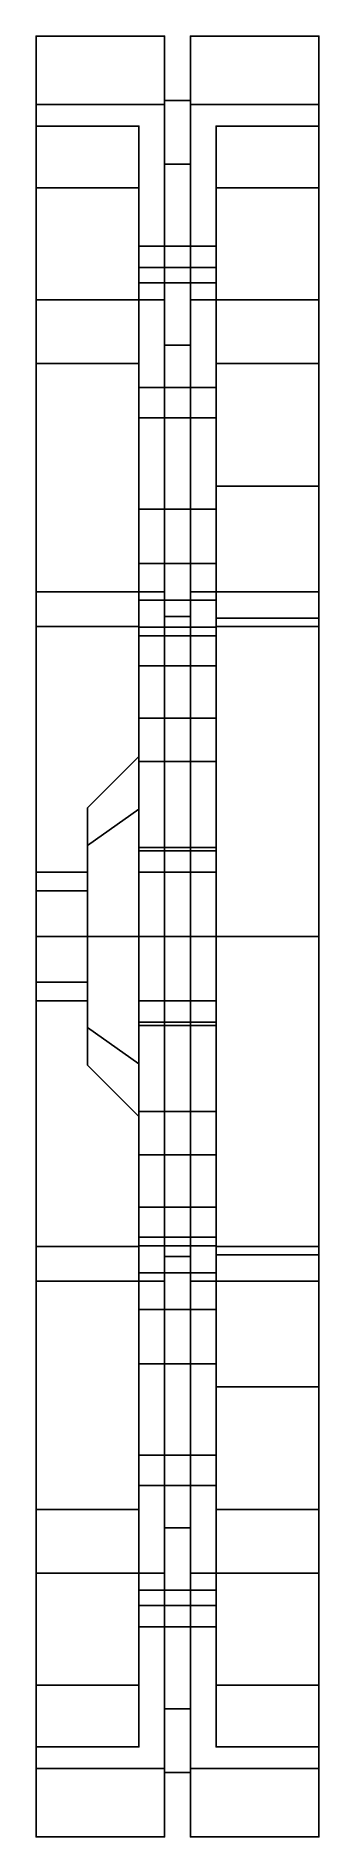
# Model space of a CAD drawing. Extents: x -1.12 to 1.12, y -0.7 to 0.7.
# Drawn here: x -1.12 to -0.9, y -0.7 to 0.7 of the extents above.
import ezdxf

# ---------------------------------------------------------------- set-up
doc = ezdxf.new("R2010")
doc.units = 0
doc.layers.add('WHEELS', color=2, linetype='CONTINUOUS')

msp = doc.modelspace()

# ---------------------------------------------------------------- linework, layer by layer
at = {"layer": 'WHEELS'}
for points in [[(-1.12, 0.65), (-1.12, 0.6005, 0.2487), (-1.12, 0.6467, 0.2679), (-1.12, 0.7)], [(-1.02, 0.6467, 0.2679), (-1.02, 0.7), (-1.12, 0.7), (-1.12, 0.6467, 0.2679)], [(-1.12, 0.6005, -0.2487), (-1.12, 0.65), (-1.12, 0.7), (-1.12, 0.6467, -0.2679)], [(-1.02, 0.7), (-1.02, 0.6467, -0.2679), (-1.12, 0.6467, -0.2679), (-1.12, 0.7)], [(-1.02, 0.6005, 0.2487), (-1.02, 0.65), (-1.02, 0.7), (-1.02, 0.6467, 0.2679)], [(-1.02, 0.65), (-1.02, 0.6005, -0.2487), (-1.02, 0.6467, -0.2679), (-1.02, 0.7)], [(-1, 0.65), (-1, 0.6005, 0.2487), (-1, 0.6467, 0.2679), (-1, 0.7)], [(-1, 0.6005, -0.2487), (-1, 0.65), (-1, 0.7), (-1, 0.6467, -0.2679)], [(-0.9, 0.65), (-0.9, 0.6005, -0.2487), (-0.9, 0.6467, -0.2679), (-0.9, 0.7)], [(-0.9, 0.6467, 0.2679), (-0.9, 0.7), (-1, 0.7), (-1, 0.6467, 0.2679)], [(-0.9, 0.7), (-0.9, 0.6467, -0.2679), (-1, 0.6467, -0.2679), (-1, 0.7)], [(-0.9, 0.6005, 0.2487), (-0.9, 0.65), (-0.9, 0.7), (-0.9, 0.6467, 0.2679)], [(-1.12, 0.63), (-1.12, 0.582, 0.2411), (-1.12, 0.6005, 0.2487), (-1.12, 0.65)], [(-1.12, 0.582, -0.2411), (-1.12, 0.63), (-1.12, 0.65), (-1.12, 0.6005, -0.2487)], [(-1.12, 0.4596, -0.4596), (-1.12, 0.6005, -0.2487), (-1.12, 0.6467, -0.2679), (-1.12, 0.495, -0.495)], [(-1.02, 0.6467, -0.2679), (-1.02, 0.495, -0.495), (-1.12, 0.495, -0.495), (-1.12, 0.6467, -0.2679)], [(-1.12, 0.6005, 0.2487), (-1.12, 0.4596, 0.4596), (-1.12, 0.495, 0.495), (-1.12, 0.6467, 0.2679)], [(-1.02, 0.495, 0.495), (-1.02, 0.6467, 0.2679), (-1.12, 0.6467, 0.2679), (-1.12, 0.495, 0.495)], [(-1, 0.6005, 0.2487), (-1, 0.65), (-1.02, 0.65), (-1.02, 0.6005, 0.2487)], [(-1, 0.65), (-1, 0.6005, -0.2487), (-1.02, 0.6005, -0.2487), (-1.02, 0.65)], [(-1.02, 0.6005, -0.2487), (-1.02, 0.4596, -0.4596), (-1.02, 0.495, -0.495), (-1.02, 0.6467, -0.2679)], [(-1.02, 0.4596, 0.4596), (-1.02, 0.6005, 0.2487), (-1.02, 0.6467, 0.2679), (-1.02, 0.495, 0.495)], [(-0.9, 0.495, 0.495), (-0.9, 0.6467, 0.2679), (-1, 0.6467, 0.2679), (-1, 0.495, 0.495)], [(-0.9, 0.6467, -0.2679), (-0.9, 0.495, -0.495), (-1, 0.495, -0.495), (-1, 0.6467, -0.2679)], [(-1, 0.4596, -0.4596), (-1, 0.6005, -0.2487), (-1, 0.6467, -0.2679), (-1, 0.495, -0.495)], [(-1, 0.6005, 0.2487), (-1, 0.4596, 0.4596), (-1, 0.495, 0.495), (-1, 0.6467, 0.2679)], [(-0.9, 0.582, 0.2411), (-0.9, 0.63), (-0.9, 0.65), (-0.9, 0.6005, 0.2487)], [(-0.9, 0.63), (-0.9, 0.582, -0.2411), (-0.9, 0.6005, -0.2487), (-0.9, 0.65)], [(-0.9, 0.4596, 0.4596), (-0.9, 0.6005, 0.2487), (-0.9, 0.6467, 0.2679), (-0.9, 0.495, 0.495)], [(-0.9, 0.6005, -0.2487), (-0.9, 0.4596, -0.4596), (-0.9, 0.495, -0.495), (-0.9, 0.6467, -0.2679)], [(-1.04, 0.55), (-1.04, 0.5081, 0.2105), (-1.04, 0.582, 0.2411), (-1.04, 0.63)], [(-0.98, 0.55), (-0.98, 0.5081, -0.2105), (-0.98, 0.582, -0.2411), (-0.98, 0.63)], [(-1.04, 0.63), (-1.04, 0.582, 0.2411), (-1.12, 0.582, 0.2411), (-1.12, 0.63)], [(-1.04, 0.582, -0.2411), (-1.04, 0.63), (-1.12, 0.63), (-1.12, 0.582, -0.2411)], [(-1.04, 0.5081, -0.2105), (-1.04, 0.55), (-1.04, 0.63), (-1.04, 0.582, -0.2411)], [(-0.98, 0.5081, 0.2105), (-0.98, 0.55), (-0.98, 0.63), (-0.98, 0.582, 0.2411)], [(-0.9, 0.63), (-0.9, 0.582, 0.2411), (-0.98, 0.582, 0.2411), (-0.98, 0.63)], [(-0.9, 0.582, -0.2411), (-0.9, 0.63), (-0.98, 0.63), (-0.98, 0.582, -0.2411)], [(-1.12, 0.582, 0.2411), (-1.12, 0.4455, 0.4455), (-1.12, 0.4596, 0.4596), (-1.12, 0.6005, 0.2487)], [(-1.12, 0.4455, -0.4455), (-1.12, 0.582, -0.2411), (-1.12, 0.6005, -0.2487), (-1.12, 0.4596, -0.4596)], [(-1, 0.4596, 0.4596), (-1, 0.6005, 0.2487), (-1.02, 0.6005, 0.2487), (-1.02, 0.4596, 0.4596)], [(-1, 0.6005, -0.2487), (-1, 0.4596, -0.4596), (-1.02, 0.4596, -0.4596), (-1.02, 0.6005, -0.2487)], [(-0.9, 0.582, -0.2411), (-0.9, 0.4455, -0.4455), (-0.9, 0.4596, -0.4596), (-0.9, 0.6005, -0.2487)], [(-0.9, 0.4455, 0.4455), (-0.9, 0.582, 0.2411), (-0.9, 0.6005, 0.2487), (-0.9, 0.4596, 0.4596)], [(-1.04, 0.582, 0.2411), (-1.04, 0.4455, 0.4455), (-1.12, 0.4455, 0.4455), (-1.12, 0.582, 0.2411)], [(-1.04, 0.4455, -0.4455), (-1.04, 0.582, -0.2411), (-1.12, 0.582, -0.2411), (-1.12, 0.4455, -0.4455)], [(-1.04, 0.5081, 0.2105), (-1.04, 0.3889, 0.3889), (-1.04, 0.4455, 0.4455), (-1.04, 0.582, 0.2411)], [(-1.04, 0.3889, -0.3889), (-1.04, 0.5081, -0.2105), (-1.04, 0.582, -0.2411), (-1.04, 0.4455, -0.4455)], [(-0.98, 0.5081, -0.2105), (-0.98, 0.3889, -0.3889), (-0.98, 0.4455, -0.4455), (-0.98, 0.582, -0.2411)], [(-0.98, 0.3889, 0.3889), (-0.98, 0.5081, 0.2105), (-0.98, 0.582, 0.2411), (-0.98, 0.4455, 0.4455)], [(-0.9, 0.582, 0.2411), (-0.9, 0.4455, 0.4455), (-0.98, 0.4455, 0.4455), (-0.98, 0.582, 0.2411)], [(-0.9, 0.4455, -0.4455), (-0.9, 0.582, -0.2411), (-0.98, 0.582, -0.2411), (-0.98, 0.4455, -0.4455)], [(-1.04, 0.55), (-1.04, 0.5367, -0.0667), (-1.04, 0.5367, 0.0667), (-1.04, 0.55)], [(-0.98, 0.55), (-0.98, 0.5367, 0.0667), (-0.98, 0.5367, -0.0667), (-0.98, 0.55)], [(-0.98, 0.5081, -0.2105), (-0.98, 0.5367, -0.0667), (-1.04, 0.5367, -0.0667), (-1.04, 0.5081, -0.2105)], [(-0.98, 0.5367, -0.0667), (-0.98, 0.52, -0.05), (-1.04, 0.52, -0.05), (-1.04, 0.5367, -0.0667)], [(-0.98, 0.5367, 0.0667), (-0.98, 0.5081, 0.2105), (-1.04, 0.5081, 0.2105), (-1.04, 0.5367, 0.0667)], [(-0.98, 0.52, 0.05), (-0.98, 0.5367, 0.0667), (-1.04, 0.5367, 0.0667), (-1.04, 0.52, 0.05)], [(-1.04, 0.5367, -0.0667), (-1.04, 0.52, -0.05), (-1.04, 0.52, 0.05), (-1.04, 0.5367, 0.0667)], [(-0.98, 0.52, -0.05), (-0.98, 0.5367, -0.0667), (-0.98, 0.5367, 0.0667), (-0.98, 0.52, 0.05)], [(-0.98, 0.52, -0.05), (-0.98, 0.29, -0.05), (-1.04, 0.29, -0.05), (-1.04, 0.52, -0.05)], [(-0.98, 0.29, 0.05), (-0.98, 0.52, 0.05), (-1.04, 0.52, 0.05), (-1.04, 0.29, 0.05)], [(-1.04, 0.52, -0.05), (-1.04, 0.29, -0.05), (-1.04, 0.29, 0.05), (-1.04, 0.52, 0.05)], [(-0.98, 0.3293, -0.05), (-0.98, 0.52, -0.05), (-0.98, 0.52, -0.05), (-0.98, 0.35)], [(-0.98, 0.35), (-0.98, 0.52, -0.05), (-0.98, 0.52, 0.05), (-0.98, 0.3293, 0.05)], [(-0.98, 0.5081, 0.2105), (-0.98, 0.4267, 0.3323), (-1.04, 0.4267, 0.3323), (-1.04, 0.5081, 0.2105)], [(-0.98, 0.4267, -0.3323), (-0.98, 0.5081, -0.2105), (-1.04, 0.5081, -0.2105), (-1.04, 0.4267, -0.3323)], [(-1.12, 0.4596, 0.4596), (-1.12, 0.2487, 0.6005), (-1.12, 0.2679, 0.6467), (-1.12, 0.495, 0.495)], [(-1.02, 0.2679, 0.6467), (-1.02, 0.495, 0.495), (-1.12, 0.495, 0.495), (-1.12, 0.2679, 0.6467)], [(-1.12, 0.2487, -0.6005), (-1.12, 0.4596, -0.4596), (-1.12, 0.495, -0.495), (-1.12, 0.2679, -0.6467)], [(-1.02, 0.495, -0.495), (-1.02, 0.2679, -0.6467), (-1.12, 0.2679, -0.6467), (-1.12, 0.495, -0.495)], [(-1.02, 0.2487, 0.6005), (-1.02, 0.4596, 0.4596), (-1.02, 0.495, 0.495), (-1.02, 0.2679, 0.6467)], [(-1.02, 0.4596, -0.4596), (-1.02, 0.2487, -0.6005), (-1.02, 0.2679, -0.6467), (-1.02, 0.495, -0.495)], [(-0.9, 0.2679, 0.6467), (-0.9, 0.495, 0.495), (-1, 0.495, 0.495), (-1, 0.2679, 0.6467)], [(-0.9, 0.495, -0.495), (-0.9, 0.2679, -0.6467), (-1, 0.2679, -0.6467), (-1, 0.495, -0.495)], [(-1, 0.4596, 0.4596), (-1, 0.2487, 0.6005), (-1, 0.2679, 0.6467), (-1, 0.495, 0.495)], [(-1, 0.2487, -0.6005), (-1, 0.4596, -0.4596), (-1, 0.495, -0.495), (-1, 0.2679, -0.6467)], [(-0.9, 0.2487, 0.6005), (-0.9, 0.4596, 0.4596), (-0.9, 0.495, 0.495), (-0.9, 0.2679, 0.6467)], [(-0.9, 0.4596, -0.4596), (-0.9, 0.2487, -0.6005), (-0.9, 0.2679, -0.6467), (-0.9, 0.495, -0.495)], [(-1.12, 0.4455, 0.4455), (-1.12, 0.2411, 0.582), (-1.12, 0.2487, 0.6005), (-1.12, 0.4596, 0.4596)], [(-1.12, 0.2411, -0.582), (-1.12, 0.4455, -0.4455), (-1.12, 0.4596, -0.4596), (-1.12, 0.2487, -0.6005)], [(-1, 0.2487, 0.6005), (-1, 0.4596, 0.4596), (-1.02, 0.4596, 0.4596), (-1.02, 0.2487, 0.6005)], [(-1, 0.4596, -0.4596), (-1, 0.2487, -0.6005), (-1.02, 0.2487, -0.6005), (-1.02, 0.4596, -0.4596)], [(-0.9, 0.4455, -0.4455), (-0.9, 0.2411, -0.582), (-0.9, 0.2487, -0.6005), (-0.9, 0.4596, -0.4596)], [(-0.9, 0.2411, 0.582), (-0.9, 0.4455, 0.4455), (-0.9, 0.4596, 0.4596), (-0.9, 0.2487, 0.6005)], [(-1.04, 0.4455, 0.4455), (-1.04, 0.2411, 0.582), (-1.12, 0.2411, 0.582), (-1.12, 0.4455, 0.4455)], [(-1.04, 0.2411, -0.582), (-1.04, 0.4455, -0.4455), (-1.12, 0.4455, -0.4455), (-1.12, 0.2411, -0.582)], [(-1.04, 0.3889, 0.3889), (-1.04, 0.2105, 0.5081), (-1.04, 0.2411, 0.582), (-1.04, 0.4455, 0.4455)], [(-1.04, 0.2105, -0.5081), (-1.04, 0.3889, -0.3889), (-1.04, 0.4455, -0.4455), (-1.04, 0.2411, -0.582)], [(-0.98, 0.3889, -0.3889), (-0.98, 0.2105, -0.5081), (-0.98, 0.2411, -0.582), (-0.98, 0.4455, -0.4455)], [(-0.98, 0.2105, 0.5081), (-0.98, 0.3889, 0.3889), (-0.98, 0.4455, 0.4455), (-0.98, 0.2411, 0.582)], [(-0.9, 0.4455, 0.4455), (-0.9, 0.2411, 0.582), (-0.98, 0.2411, 0.582), (-0.98, 0.4455, 0.4455)], [(-0.9, 0.2411, -0.582), (-0.9, 0.4455, -0.4455), (-0.98, 0.4455, -0.4455), (-0.98, 0.2411, -0.582)], [(-0.98, 0.4267, 0.3323), (-0.98, 0.4031, 0.3323), (-1.04, 0.4031, 0.3323), (-1.04, 0.4267, 0.3323)], [(-0.98, 0.4031, -0.3323), (-0.98, 0.4267, -0.3323), (-1.04, 0.4267, -0.3323), (-1.04, 0.4031, -0.3323)], [(-1.04, 0.4267, 0.3323), (-1.04, 0.4031, 0.3323), (-1.04, 0.3323, 0.4031), (-1.04, 0.3323, 0.4267)], [(-1.04, 0.3323, -0.4267), (-1.04, 0.3323, -0.4031), (-1.04, 0.4031, -0.3323), (-1.04, 0.4267, -0.3323)], [(-1.04, 0.3889, 0.3889), (-1.04, 0.4267, 0.3323), (-1.04, 0.3323, 0.4267), (-1.04, 0.3889, 0.3889)], [(-1.04, 0.3889, -0.3889), (-1.04, 0.3323, -0.4267), (-1.04, 0.4267, -0.3323), (-1.04, 0.3889, -0.3889)], [(-0.98, 0.4031, 0.3323), (-0.98, 0.4267, 0.3323), (-0.98, 0.3323, 0.4267), (-0.98, 0.3323, 0.4031)], [(-0.98, 0.3323, -0.4031), (-0.98, 0.3323, -0.4267), (-0.98, 0.4267, -0.3323), (-0.98, 0.4031, -0.3323)], [(-0.98, 0.3889, -0.3889), (-0.98, 0.4267, -0.3323), (-0.98, 0.3323, -0.4267), (-0.98, 0.3889, -0.3889)], [(-0.98, 0.3889, 0.3889), (-0.98, 0.3323, 0.4267), (-0.98, 0.4267, 0.3323), (-0.98, 0.3889, 0.3889)], [(-0.98, 0.4031, 0.3323), (-0.98, 0.2404, 0.1697), (-1.04, 0.2404, 0.1697), (-1.04, 0.4031, 0.3323)], [(-0.98, 0.2404, -0.1697), (-0.98, 0.4031, -0.3323), (-1.04, 0.4031, -0.3323), (-1.04, 0.2404, -0.1697)], [(-1.04, 0.4031, 0.3323), (-1.04, 0.2404, 0.1697), (-1.04, 0.1697, 0.2404), (-1.04, 0.3323, 0.4031)], [(-1.04, 0.3323, -0.4031), (-1.04, 0.1697, -0.2404), (-1.04, 0.2404, -0.1697), (-1.04, 0.4031, -0.3323)], [(-0.98, 0.2682, 0.1975), (-0.98, 0.4031, 0.3323), (-0.98, 0.4031, 0.3323), (-0.98, 0.2475, 0.2475)], [(-0.98, 0.2475, 0.2475), (-0.98, 0.4031, 0.3323), (-0.98, 0.3323, 0.4031), (-0.98, 0.1975, 0.2682)], [(-0.98, 0.2475, -0.2475), (-0.98, 0.3323, -0.4031), (-0.98, 0.4031, -0.3323), (-0.98, 0.2682, -0.1975)], [(-0.9, 0, -0.35), (-0.9, 0.2475, -0.2475), (-0.9, 0.35), (-0.9, -0.2475, -0.2475)], [(-0.9, 0.2475, 0.2475), (-0.9, 0.35), (-0.98, 0.35), (-0.98, 0.2475, 0.2475)], [(-0.9, 0.35), (-0.9, 0.2475, -0.2475), (-0.98, 0.2475, -0.2475), (-0.98, 0.35)], [(-0.9, -0.2475, -0.2475), (-0.9, 0.35), (-0.9, 0.2475, 0.2475), (-0.9, -0.35)], [(-0.98, 0.3323, 0.4267), (-0.98, 0.2105, 0.5081), (-1.04, 0.2105, 0.5081), (-1.04, 0.3323, 0.4267)], [(-0.98, 0.3323, 0.4031), (-0.98, 0.3323, 0.4267), (-1.04, 0.3323, 0.4267), (-1.04, 0.3323, 0.4031)], [(-0.98, 0.1697, 0.2404), (-0.98, 0.3323, 0.4031), (-1.04, 0.3323, 0.4031), (-1.04, 0.1697, 0.2404)], [(-0.98, 0.2105, -0.5081), (-0.98, 0.3323, -0.4267), (-1.04, 0.3323, -0.4267), (-1.04, 0.2105, -0.5081)], [(-0.98, 0.3323, -0.4267), (-0.98, 0.3323, -0.4031), (-1.04, 0.3323, -0.4031), (-1.04, 0.3323, -0.4267)], [(-0.98, 0.3323, -0.4031), (-0.98, 0.1697, -0.2404), (-1.04, 0.1697, -0.2404), (-1.04, 0.3323, -0.4031)], [(-0.98, 0.1975, -0.2682), (-0.98, 0.3323, -0.4031), (-0.98, 0.3323, -0.4031), (-0.98, 0.2475, -0.2475)], [(-0.98, 0.2682, 0.1975), (-0.98, 0.3293, 0.05), (-0.98, 0.29, 0.05), (-0.98, 0.2404, 0.1697)], [(-0.98, 0.3293, -0.05), (-0.98, 0.2682, -0.1975), (-0.98, 0.2404, -0.1697), (-0.98, 0.29, -0.05)], [(-0.98, 0.29, -0.05), (-0.98, 0.2614, -0.0691), (-1.04, 0.2614, -0.0691), (-1.04, 0.29, -0.05)], [(-0.98, 0.2614, 0.0691), (-0.98, 0.29, 0.05), (-1.04, 0.29, 0.05), (-1.04, 0.2614, 0.0691)], [(-1.04, 0.29, -0.05), (-1.04, 0.2614, -0.0691), (-1.04, 0.2614, 0.0691), (-1.04, 0.29, 0.05)], [(-0.98, 0.2404, 0.1697), (-0.98, 0.29, 0.05), (-0.98, 0.2614, 0.0691), (-0.98, 0.2337, 0.136)], [(-0.98, 0.29, -0.05), (-0.98, 0.2404, -0.1697), (-0.98, 0.2337, -0.136), (-0.98, 0.2614, -0.0691)], [(-1.12, 0.2487, 0.6005), (-1.12, 0, 0.65), (-1.12, 0, 0.7), (-1.12, 0.2679, 0.6467)], [(-1.12, 0, -0.65), (-1.12, 0.2487, -0.6005), (-1.12, 0.2679, -0.6467), (-1.12, 0, -0.7)], [(-1.02, 0.2679, -0.6467), (-1.02, 0, -0.7), (-1.12, 0, -0.7), (-1.12, 0.2679, -0.6467)], [(-1.02, 0, 0.7), (-1.02, 0.2679, 0.6467), (-1.12, 0.2679, 0.6467), (-1.12, 0, 0.7)], [(-1.02, 0, 0.65), (-1.02, 0.2487, 0.6005), (-1.02, 0.2679, 0.6467), (-1.02, 0, 0.7)], [(-1.02, 0.2487, -0.6005), (-1.02, 0, -0.65), (-1.02, 0, -0.7), (-1.02, 0.2679, -0.6467)], [(-0.9, 0, 0.7), (-0.9, 0.2679, 0.6467), (-1, 0.2679, 0.6467), (-1, 0, 0.7)], [(-0.9, 0.2679, -0.6467), (-0.9, 0, -0.7), (-1, 0, -0.7), (-1, 0.2679, -0.6467)], [(-1, 0.2487, 0.6005), (-1, 0, 0.65), (-1, 0, 0.7), (-1, 0.2679, 0.6467)], [(-1, 0, -0.65), (-1, 0.2487, -0.6005), (-1, 0.2679, -0.6467), (-1, 0, -0.7)], [(-0.9, 0.2487, -0.6005), (-0.9, 0, -0.65), (-0.9, 0, -0.7), (-0.9, 0.2679, -0.6467)], [(-0.9, 0, 0.65), (-0.9, 0.2487, 0.6005), (-0.9, 0.2679, 0.6467), (-0.9, 0, 0.7)], [(-0.98, 0.2337, 0.136), (-0.98, 0.2614, 0.0691), (-1.04, 0.2614, 0.0691), (-1.04, 0.2337, 0.136)], [(-0.98, 0.2614, -0.0691), (-0.98, 0.2337, -0.136), (-1.04, 0.2337, -0.136), (-1.04, 0.2614, -0.0691)], [(-1.04, 0.2614, 0.0691), (-1.04, 0.2614, -0.0691), (-1.04, 0.14)], [(-1.04, 0.2337, 0.136), (-1.04, 0.2614, 0.0691), (-1.04, 0.14), (-1.04, 0.099, 0.099)], [(-1.04, 0.2614, -0.0691), (-1.04, 0.2337, -0.136), (-1.04, 0.099, -0.099), (-1.04, 0.14)], [(-1.12, 0.2411, 0.582), (-1.12, 0, 0.63), (-1.12, 0, 0.65), (-1.12, 0.2487, 0.6005)], [(-1.12, 0, -0.63), (-1.12, 0.2411, -0.582), (-1.12, 0.2487, -0.6005), (-1.12, 0, -0.65)], [(-1.04, 0.2411, 0.582), (-1.04, 0, 0.63), (-1.12, 0, 0.63), (-1.12, 0.2411, 0.582)], [(-1.04, 0, -0.63), (-1.04, 0.2411, -0.582), (-1.12, 0.2411, -0.582), (-1.12, 0, -0.63)], [(-1.04, 0.2105, 0.5081), (-1.04, 0, 0.55), (-1.04, 0, 0.63), (-1.04, 0.2411, 0.582)], [(-1.04, 0, -0.55), (-1.04, 0.2105, -0.5081), (-1.04, 0.2411, -0.582), (-1.04, 0, -0.63)], [(-0.98, 0.2404, 0.1697), (-0.98, 0.2337, 0.136), (-1.04, 0.2337, 0.136), (-1.04, 0.2404, 0.1697)], [(-0.98, 0.2337, -0.136), (-0.98, 0.2404, -0.1697), (-1.04, 0.2404, -0.1697), (-1.04, 0.2337, -0.136)], [(-1.04, 0.2404, 0.1697), (-1.04, 0.2337, 0.136), (-1.04, 0.136, 0.2337), (-1.04, 0.1697, 0.2404)], [(-1.04, 0.1697, -0.2404), (-1.04, 0.136, -0.2337), (-1.04, 0.2337, -0.136), (-1.04, 0.2404, -0.1697)], [(-1, 0, 0.65), (-1, 0.2487, 0.6005), (-1.02, 0.2487, 0.6005), (-1.02, 0, 0.65)], [(-1, 0.2487, -0.6005), (-1, 0, -0.65), (-1.02, 0, -0.65), (-1.02, 0.2487, -0.6005)], [(-0.9, 0, 0.35), (-0.9, 0.2475, 0.2475), (-0.98, 0.2475, 0.2475), (-0.98, 0, 0.35)], [(-0.9, 0.2475, -0.2475), (-0.9, 0, -0.35), (-0.98, 0, -0.35), (-0.98, 0.2475, -0.2475)], [(-0.98, 0.2105, -0.5081), (-0.98, 0, -0.55), (-0.98, 0, -0.63), (-0.98, 0.2411, -0.582)], [(-0.98, 0, 0.55), (-0.98, 0.2105, 0.5081), (-0.98, 0.2411, 0.582), (-0.98, 0, 0.63)], [(-0.9, 0.2411, 0.582), (-0.9, 0, 0.63), (-0.98, 0, 0.63), (-0.98, 0.2411, 0.582)], [(-0.9, 0, -0.63), (-0.9, 0.2411, -0.582), (-0.98, 0.2411, -0.582), (-0.98, 0, -0.63)], [(-0.9, 0, 0.63), (-0.9, 0.2411, 0.582), (-0.9, 0.2487, 0.6005), (-0.9, 0, 0.65)], [(-0.9, 0.2411, -0.582), (-0.9, 0, -0.63), (-0.9, 0, -0.65), (-0.9, 0.2487, -0.6005)], [(-0.9, -0.35), (-0.9, 0.2475, 0.2475), (-0.9, 0, 0.35), (-0.9, -0.2475, 0.2475)], [(-1.04, 0.136, 0.2337), (-1.04, 0.2337, 0.136), (-1.04, 0.099, 0.099)], [(-1.04, 0.2337, -0.136), (-1.04, 0.136, -0.2337), (-1.04, 0.099, -0.099)], [(-0.98, 0.2105, 0.5081), (-0.98, 0.0667, 0.5367), (-1.04, 0.0667, 0.5367), (-1.04, 0.2105, 0.5081)], [(-0.98, 0.0667, -0.5367), (-0.98, 0.2105, -0.5081), (-1.04, 0.2105, -0.5081), (-1.04, 0.0667, -0.5367)], [(-0.98, 0.05, 0.3293), (-0.98, 0.1975, 0.2682), (-0.98, 0.1697, 0.2404), (-0.98, 0.05, 0.29)], [(-0.98, 0.1975, -0.2682), (-0.98, 0.05, -0.3293), (-0.98, 0.05, -0.29), (-0.98, 0.1697, -0.2404)], [(-0.98, 0.136, 0.2337), (-0.98, 0.1697, 0.2404), (-1.04, 0.1697, 0.2404), (-1.04, 0.136, 0.2337)], [(-0.98, 0.1697, -0.2404), (-0.98, 0.136, -0.2337), (-1.04, 0.136, -0.2337), (-1.04, 0.1697, -0.2404)], [(-0.98, 0.05, 0.29), (-0.98, 0.1697, 0.2404), (-0.98, 0.136, 0.2337), (-0.98, 0.0691, 0.2614)], [(-0.98, 0.1697, -0.2404), (-0.98, 0.05, -0.29), (-0.98, 0.0691, -0.2614), (-0.98, 0.136, -0.2337)], [(-1.04, 0.099, 0.099), (-1.04, 0.14), (-1.08, 0.1), (-1.08, 0.0707, 0.0707)], [(-1.04, 0.14), (-1.04, 0.099, -0.099), (-1.08, 0.0707, -0.0707), (-1.08, 0.1)], [(-0.98, 0.0691, 0.2614), (-0.98, 0.136, 0.2337), (-1.04, 0.136, 0.2337), (-1.04, 0.0691, 0.2614)], [(-0.98, 0.136, -0.2337), (-0.98, 0.0691, -0.2614), (-1.04, 0.0691, -0.2614), (-1.04, 0.136, -0.2337)], [(-1.04, 0.0691, 0.2614), (-1.04, 0.136, 0.2337), (-1.04, 0.099, 0.099), (-1.04, 0, 0.14)], [(-1.04, 0.136, -0.2337), (-1.04, 0.0691, -0.2614), (-1.04, 0, -0.14), (-1.04, 0.099, -0.099)], [(-1.08, 0.0707, 0.0707), (-1.08, 0.1), (-1.08, 0.05), (-1.08, 0.0354, 0.0354)], [(-1.08, 0.1), (-1.08, 0.0707, -0.0707), (-1.08, 0.0354, -0.0354), (-1.08, 0.05)], [(-1.04, 0, 0.14), (-1.04, 0.099, 0.099), (-1.08, 0.0707, 0.0707), (-1.08, 0, 0.1)], [(-1.04, 0.099, -0.099), (-1.04, 0, -0.14), (-1.08, 0, -0.1), (-1.08, 0.0707, -0.0707)], [(-1.08, 0, 0.1), (-1.08, 0.0707, 0.0707), (-1.08, 0.0354, 0.0354), (-1.08, 0, 0.05)], [(-1.08, 0.0707, -0.0707), (-1.08, 0, -0.1), (-1.08, 0, -0.05), (-1.08, 0.0354, -0.0354)], [(-0.98, 0.05, 0.29), (-0.98, 0.0691, 0.2614), (-1.04, 0.0691, 0.2614), (-1.04, 0.05, 0.29)], [(-0.98, 0.0691, -0.2614), (-0.98, 0.05, -0.29), (-1.04, 0.05, -0.29), (-1.04, 0.0691, -0.2614)], [(-1.04, 0.05, 0.29), (-1.04, 0.0691, 0.2614), (-1.04, -0.0691, 0.2614), (-1.04, -0.05, 0.29)], [(-1.04, -0.05, -0.29), (-1.04, -0.0691, -0.2614), (-1.04, 0.0691, -0.2614), (-1.04, 0.05, -0.29)], [(-1.04, 0.0691, -0.2614), (-1.04, -0.0691, -0.2614), (-1.04, 0, -0.14)], [(-0.98, 0.0667, 0.5367), (-0.98, 0.05, 0.52), (-1.04, 0.05, 0.52), (-1.04, 0.0667, 0.5367)], [(-0.98, 0.05, -0.52), (-0.98, 0.0667, -0.5367), (-1.04, 0.0667, -0.5367), (-1.04, 0.05, -0.52)], [(-1.04, 0.0667, 0.5367), (-1.04, 0.05, 0.52), (-1.04, -0.05, 0.52), (-1.04, -0.0667, 0.5367)], [(-1.04, -0.0667, -0.5367), (-1.04, -0.05, -0.52), (-1.04, 0.05, -0.52), (-1.04, 0.0667, -0.5367)], [(-1.04, 0, 0.55), (-1.04, 0.0667, 0.5367), (-1.04, -0.0667, 0.5367), (-1.04, 0, 0.55)], [(-1.04, 0, -0.55), (-1.04, -0.0667, -0.5367), (-1.04, 0.0667, -0.5367), (-1.04, 0, -0.55)], [(-0.98, 0.05, 0.52), (-0.98, 0.0667, 0.5367), (-0.98, -0.0667, 0.5367), (-0.98, -0.05, 0.52)], [(-0.98, -0.05, -0.52), (-0.98, -0.0667, -0.5367), (-0.98, 0.0667, -0.5367), (-0.98, 0.05, -0.52)], [(-0.98, 0, -0.55), (-0.98, 0.0667, -0.5367), (-0.98, -0.0667, -0.5367), (-0.98, 0, -0.55)], [(-0.98, 0, 0.55), (-0.98, -0.0667, 0.5367), (-0.98, 0.0667, 0.5367), (-0.98, 0, 0.55)], [(-1.08, 0.0354, 0.0354), (-1.08, 0.05), (-1.12, 0.05), (-1.12, 0.0354, 0.0354)], [(-1.08, 0.05), (-1.08, 0.0354, -0.0354), (-1.12, 0.0354, -0.0354), (-1.12, 0.05)], [(-1.12, 0.0354, 0.0354), (-1.12, 0.05), (-1.12, 0.0354, -0.0354), (-1.12, 0, 0.05)], [(-0.98, 0.05, 0.52), (-0.98, 0.05, 0.29), (-1.04, 0.05, 0.29), (-1.04, 0.05, 0.52)], [(-0.98, 0.05, -0.29), (-0.98, 0.05, -0.52), (-1.04, 0.05, -0.52), (-1.04, 0.05, -0.29)], [(-1.04, 0.05, 0.52), (-1.04, 0.05, 0.29), (-1.04, -0.05, 0.29), (-1.04, -0.05, 0.52)], [(-1.04, -0.05, -0.52), (-1.04, -0.05, -0.29), (-1.04, 0.05, -0.29), (-1.04, 0.05, -0.52)], [(-0.98, 0, 0.35), (-0.98, 0.05, 0.52), (-0.98, -0.05, 0.52), (-0.98, -0.05, 0.3293)], [(-0.98, 0.05, 0.3293), (-0.98, 0.05, 0.52), (-0.98, 0.05, 0.52), (-0.98, 0, 0.35)], [(-0.98, 0, -0.35), (-0.98, -0.05, -0.52), (-0.98, 0.05, -0.52), (-0.98, 0.05, -0.3293)], [(-1.08, 0, 0.05), (-1.08, 0.0354, 0.0354), (-1.12, 0.0354, 0.0354), (-1.12, 0, 0.05)], [(-1.08, 0.0354, -0.0354), (-1.08, 0, -0.05), (-1.12, 0, -0.05), (-1.12, 0.0354, -0.0354)], [(-1.12, 0, 0.05), (-1.12, 0.0354, -0.0354), (-1.12, 0, -0.05), (-1.12, -0.0354, 0.0354)], [(-1.12, 0, 0.65), (-1.12, -0.2487, 0.6005), (-1.12, -0.2679, 0.6467), (-1.12, 0, 0.7)], [(-1.02, 0, -0.7), (-1.02, -0.2679, -0.6467), (-1.12, -0.2679, -0.6467), (-1.12, 0, -0.7)], [(-1.02, -0.2679, 0.6467), (-1.02, 0, 0.7), (-1.12, 0, 0.7), (-1.12, -0.2679, 0.6467)], [(-1.12, 0, 0.63), (-1.12, -0.2411, 0.582), (-1.12, -0.2487, 0.6005), (-1.12, 0, 0.65)], [(-1.08, -0.0354, 0.0354), (-1.08, 0, 0.05), (-1.12, 0, 0.05), (-1.12, -0.0354, 0.0354)], [(-1.08, 0, -0.05), (-1.08, -0.0354, -0.0354), (-1.12, -0.0354, -0.0354), (-1.12, 0, -0.05)], [(-1.12, -0.0354, 0.0354), (-1.12, 0, -0.05), (-1.12, -0.0354, -0.0354), (-1.12, -0.05)], [(-1.04, -0.099, 0.099), (-1.04, 0, 0.14), (-1.08, 0, 0.1), (-1.08, -0.0707, 0.0707)], [(-1.04, 0, -0.14), (-1.04, -0.099, -0.099), (-1.08, -0.0707, -0.0707), (-1.08, 0, -0.1)], [(-1.08, 0, -0.1), (-1.08, -0.0707, -0.0707), (-1.08, -0.0354, -0.0354), (-1.08, 0, -0.05)], [(-1.04, 0, 0.55), (-1.04, -0.2105, 0.5081), (-1.04, -0.2411, 0.582), (-1.04, 0, 0.63)], [(-1.04, -0.2105, -0.5081), (-1.04, 0, -0.55), (-1.04, 0, -0.63), (-1.04, -0.2411, -0.582)], [(-1.04, -0.0691, -0.2614), (-1.04, -0.136, -0.2337), (-1.04, -0.099, -0.099), (-1.04, 0, -0.14)], [(-1, -0.2487, 0.6005), (-1, 0, 0.65), (-1.02, 0, 0.65), (-1.02, -0.2487, 0.6005)], [(-1, 0, -0.65), (-1, -0.2487, -0.6005), (-1.02, -0.2487, -0.6005), (-1.02, 0, -0.65)], [(-1.02, 0, -0.65), (-1.02, -0.2487, -0.6005), (-1.02, -0.2679, -0.6467), (-1.02, 0, -0.7)], [(-0.9, -0.2679, 0.6467), (-0.9, 0, 0.7), (-1, 0, 0.7), (-1, -0.2679, 0.6467)], [(-0.9, 0, -0.7), (-0.9, -0.2679, -0.6467), (-1, -0.2679, -0.6467), (-1, 0, -0.7)], [(-1, 0, 0.65), (-1, -0.2487, 0.6005), (-1, -0.2679, 0.6467), (-1, 0, 0.7)], [(-0.98, 0, -0.55), (-0.98, -0.2105, -0.5081), (-0.98, -0.2411, -0.582), (-0.98, 0, -0.63)], [(-0.98, -0.2105, 0.5081), (-0.98, 0, 0.55), (-0.98, 0, 0.63), (-0.98, -0.2411, 0.582)], [(-0.9, -0.2475, 0.2475), (-0.9, 0, 0.35), (-0.98, 0, 0.35), (-0.98, -0.2475, 0.2475)], [(-0.9, 0, -0.35), (-0.9, -0.2475, -0.2475), (-0.98, -0.2475, -0.2475), (-0.98, 0, -0.35)], [(-0.98, -0.05, -0.3293), (-0.98, -0.05, -0.52), (-0.98, -0.05, -0.52), (-0.98, 0, -0.35)], [(-0.9, 0, -0.65), (-0.9, -0.2487, -0.6005), (-0.9, -0.2679, -0.6467), (-0.9, 0, -0.7)], [(-0.9, 0, -0.63), (-0.9, -0.2411, -0.582), (-0.9, -0.2487, -0.6005), (-0.9, 0, -0.65)], [(-1.12, -0.2487, -0.6005), (-1.12, 0, -0.65), (-1.12, 0, -0.7), (-1.12, -0.2679, -0.6467)], [(-1.12, -0.2411, -0.582), (-1.12, 0, -0.63), (-1.12, 0, -0.65), (-1.12, -0.2487, -0.6005)], [(-1.04, 0, 0.63), (-1.04, -0.2411, 0.582), (-1.12, -0.2411, 0.582), (-1.12, 0, 0.63)], [(-1.04, -0.2411, -0.582), (-1.04, 0, -0.63), (-1.12, 0, -0.63), (-1.12, -0.2411, -0.582)], [(-1.08, -0.0707, 0.0707), (-1.08, 0, 0.1), (-1.08, 0, 0.05), (-1.08, -0.0354, 0.0354)], [(-1.04, -0.136, 0.2337), (-1.04, -0.0691, 0.2614), (-1.04, 0, 0.14), (-1.04, -0.099, 0.099)], [(-1.02, -0.2487, 0.6005), (-1.02, 0, 0.65), (-1.02, 0, 0.7), (-1.02, -0.2679, 0.6467)], [(-1, -0.2487, -0.6005), (-1, 0, -0.65), (-1, 0, -0.7), (-1, -0.2679, -0.6467)], [(-0.9, 0, 0.63), (-0.9, -0.2411, 0.582), (-0.98, -0.2411, 0.582), (-0.98, 0, 0.63)], [(-0.9, -0.2411, -0.582), (-0.9, 0, -0.63), (-0.98, 0, -0.63), (-0.98, -0.2411, -0.582)], [(-0.9, -0.2487, 0.6005), (-0.9, 0, 0.65), (-0.9, 0, 0.7), (-0.9, -0.2679, 0.6467)], [(-0.9, -0.2411, 0.582), (-0.9, 0, 0.63), (-0.9, 0, 0.65), (-0.9, -0.2487, 0.6005)], [(-1.08, -0.05), (-1.08, -0.0354, 0.0354), (-1.12, -0.0354, 0.0354), (-1.12, -0.05)], [(-1.08, -0.0354, -0.0354), (-1.08, -0.05), (-1.12, -0.05), (-1.12, -0.0354, -0.0354)], [(-1.08, -0.0707, -0.0707), (-1.08, -0.1), (-1.08, -0.05), (-1.08, -0.0354, -0.0354)], [(-1.08, -0.1), (-1.08, -0.0707, 0.0707), (-1.08, -0.0354, 0.0354), (-1.08, -0.05)], [(-0.98, -0.05, 0.29), (-0.98, -0.05, 0.52), (-1.04, -0.05, 0.52), (-1.04, -0.05, 0.29)], [(-0.98, -0.05, 0.52), (-0.98, -0.0667, 0.5367), (-1.04, -0.0667, 0.5367), (-1.04, -0.05, 0.52)], [(-0.98, -0.0691, 0.2614), (-0.98, -0.05, 0.29), (-1.04, -0.05, 0.29), (-1.04, -0.0691, 0.2614)], [(-0.98, -0.0667, -0.5367), (-0.98, -0.05, -0.52), (-1.04, -0.05, -0.52), (-1.04, -0.0667, -0.5367)], [(-0.98, -0.05, -0.52), (-0.98, -0.05, -0.29), (-1.04, -0.05, -0.29), (-1.04, -0.05, -0.52)], [(-0.98, -0.05, -0.29), (-0.98, -0.0691, -0.2614), (-1.04, -0.0691, -0.2614), (-1.04, -0.05, -0.29)], [(-0.98, -0.05, -0.29), (-0.98, -0.1697, -0.2404), (-0.98, -0.136, -0.2337), (-0.98, -0.0691, -0.2614)], [(-0.98, -0.05, -0.3293), (-0.98, -0.1975, -0.2682), (-0.98, -0.1697, -0.2404), (-0.98, -0.05, -0.29)], [(-0.98, -0.1697, 0.2404), (-0.98, -0.05, 0.29), (-0.98, -0.0691, 0.2614), (-0.98, -0.136, 0.2337)], [(-0.98, -0.1975, 0.2682), (-0.98, -0.05, 0.3293), (-0.98, -0.05, 0.29), (-0.98, -0.1697, 0.2404)], [(-0.98, -0.0667, 0.5367), (-0.98, -0.2105, 0.5081), (-1.04, -0.2105, 0.5081), (-1.04, -0.0667, 0.5367)], [(-0.98, -0.2105, -0.5081), (-0.98, -0.0667, -0.5367), (-1.04, -0.0667, -0.5367), (-1.04, -0.2105, -0.5081)], [(-0.98, -0.0691, -0.2614), (-0.98, -0.136, -0.2337), (-1.04, -0.136, -0.2337), (-1.04, -0.0691, -0.2614)], [(-0.98, -0.136, 0.2337), (-0.98, -0.0691, 0.2614), (-1.04, -0.0691, 0.2614), (-1.04, -0.136, 0.2337)], [(-1.04, -0.14), (-1.04, -0.099, 0.099), (-1.08, -0.0707, 0.0707), (-1.08, -0.1)], [(-1.04, -0.099, -0.099), (-1.04, -0.14), (-1.08, -0.1), (-1.08, -0.0707, -0.0707)], [(-1.04, -0.136, -0.2337), (-1.04, -0.2337, -0.136), (-1.04, -0.099, -0.099)], [(-1.04, -0.2337, -0.136), (-1.04, -0.2614, -0.0691), (-1.04, -0.14), (-1.04, -0.099, -0.099)], [(-1.04, -0.2337, 0.136), (-1.04, -0.136, 0.2337), (-1.04, -0.099, 0.099)], [(-1.04, -0.2614, 0.0691), (-1.04, -0.2337, 0.136), (-1.04, -0.099, 0.099), (-1.04, -0.14)], [(-0.98, -0.136, -0.2337), (-0.98, -0.1697, -0.2404), (-1.04, -0.1697, -0.2404), (-1.04, -0.136, -0.2337)], [(-0.98, -0.1697, 0.2404), (-0.98, -0.136, 0.2337), (-1.04, -0.136, 0.2337), (-1.04, -0.1697, 0.2404)], [(-1.04, -0.2404, -0.1697), (-1.04, -0.2337, -0.136), (-1.04, -0.136, -0.2337), (-1.04, -0.1697, -0.2404)], [(-1.04, -0.1697, 0.2404), (-1.04, -0.136, 0.2337), (-1.04, -0.2337, 0.136), (-1.04, -0.2404, 0.1697)], [(-1.04, -0.2614, -0.0691), (-1.04, -0.2614, 0.0691), (-1.04, -0.14)], [(-0.98, -0.1697, -0.2404), (-0.98, -0.3323, -0.4031), (-1.04, -0.3323, -0.4031), (-1.04, -0.1697, -0.2404)], [(-0.98, -0.3323, 0.4031), (-0.98, -0.1697, 0.2404), (-1.04, -0.1697, 0.2404), (-1.04, -0.3323, 0.4031)], [(-1.04, -0.4031, -0.3323), (-1.04, -0.2404, -0.1697), (-1.04, -0.1697, -0.2404), (-1.04, -0.3323, -0.4031)], [(-1.04, -0.3323, 0.4031), (-1.04, -0.1697, 0.2404), (-1.04, -0.2404, 0.1697), (-1.04, -0.4031, 0.3323)], [(-0.98, -0.2475, -0.2475), (-0.98, -0.4031, -0.3323), (-0.98, -0.3323, -0.4031), (-0.98, -0.1975, -0.2682)], [(-0.98, -0.1975, 0.2682), (-0.98, -0.3323, 0.4031), (-0.98, -0.3323, 0.4031), (-0.98, -0.2475, 0.2475)], [(-1.04, -0.3889, -0.3889), (-1.04, -0.2105, -0.5081), (-1.04, -0.2411, -0.582), (-1.04, -0.4455, -0.4455)], [(-1.04, -0.2105, 0.5081), (-1.04, -0.3889, 0.3889), (-1.04, -0.4455, 0.4455), (-1.04, -0.2411, 0.582)], [(-0.98, -0.3323, -0.4267), (-0.98, -0.2105, -0.5081), (-1.04, -0.2105, -0.5081), (-1.04, -0.3323, -0.4267)], [(-0.98, -0.2105, 0.5081), (-0.98, -0.3323, 0.4267), (-1.04, -0.3323, 0.4267), (-1.04, -0.2105, 0.5081)], [(-0.98, -0.2105, -0.5081), (-0.98, -0.3889, -0.3889), (-0.98, -0.4455, -0.4455), (-0.98, -0.2411, -0.582)], [(-0.98, -0.3889, 0.3889), (-0.98, -0.2105, 0.5081), (-0.98, -0.2411, 0.582), (-0.98, -0.4455, 0.4455)], [(-0.98, -0.2404, -0.1697), (-0.98, -0.2337, -0.136), (-1.04, -0.2337, -0.136), (-1.04, -0.2404, -0.1697)], [(-0.98, -0.2337, 0.136), (-0.98, -0.2404, 0.1697), (-1.04, -0.2404, 0.1697), (-1.04, -0.2337, 0.136)], [(-0.98, -0.2337, -0.136), (-0.98, -0.2614, -0.0691), (-1.04, -0.2614, -0.0691), (-1.04, -0.2337, -0.136)], [(-0.98, -0.2614, 0.0691), (-0.98, -0.2337, 0.136), (-1.04, -0.2337, 0.136), (-1.04, -0.2614, 0.0691)], [(-0.98, -0.2404, -0.1697), (-0.98, -0.29, -0.05), (-0.98, -0.2614, -0.0691), (-0.98, -0.2337, -0.136)], [(-0.98, -0.29, 0.05), (-0.98, -0.2404, 0.1697), (-0.98, -0.2337, 0.136), (-0.98, -0.2614, 0.0691)], [(-1.12, -0.4455, -0.4455), (-1.12, -0.2411, -0.582), (-1.12, -0.2487, -0.6005), (-1.12, -0.4596, -0.4596)], [(-1.12, -0.2411, 0.582), (-1.12, -0.4455, 0.4455), (-1.12, -0.4596, 0.4596), (-1.12, -0.2487, 0.6005)], [(-1.04, -0.2411, 0.582), (-1.04, -0.4455, 0.4455), (-1.12, -0.4455, 0.4455), (-1.12, -0.2411, 0.582)], [(-1.04, -0.4455, -0.4455), (-1.04, -0.2411, -0.582), (-1.12, -0.2411, -0.582), (-1.12, -0.4455, -0.4455)], [(-1.12, -0.2487, 0.6005), (-1.12, -0.4596, 0.4596), (-1.12, -0.495, 0.495), (-1.12, -0.2679, 0.6467)], [(-1.12, -0.4596, -0.4596), (-1.12, -0.2487, -0.6005), (-1.12, -0.2679, -0.6467), (-1.12, -0.495, -0.495)], [(-0.98, -0.4031, -0.3323), (-0.98, -0.2404, -0.1697), (-1.04, -0.2404, -0.1697), (-1.04, -0.4031, -0.3323)], [(-0.98, -0.2404, 0.1697), (-0.98, -0.4031, 0.3323), (-1.04, -0.4031, 0.3323), (-1.04, -0.2404, 0.1697)], [(-1, -0.4596, 0.4596), (-1, -0.2487, 0.6005), (-1.02, -0.2487, 0.6005), (-1.02, -0.4596, 0.4596)], [(-1, -0.2487, -0.6005), (-1, -0.4596, -0.4596), (-1.02, -0.4596, -0.4596), (-1.02, -0.2487, -0.6005)], [(-1.02, -0.4596, 0.4596), (-1.02, -0.2487, 0.6005), (-1.02, -0.2679, 0.6467), (-1.02, -0.495, 0.495)], [(-1.02, -0.2487, -0.6005), (-1.02, -0.4596, -0.4596), (-1.02, -0.495, -0.495), (-1.02, -0.2679, -0.6467)], [(-1, -0.2487, 0.6005), (-1, -0.4596, 0.4596), (-1, -0.495, 0.495), (-1, -0.2679, 0.6467)], [(-1, -0.4596, -0.4596), (-1, -0.2487, -0.6005), (-1, -0.2679, -0.6467), (-1, -0.495, -0.495)], [(-0.98, -0.2682, -0.1975), (-0.98, -0.3293, -0.05), (-0.98, -0.29, -0.05), (-0.98, -0.2404, -0.1697)], [(-0.98, -0.3293, 0.05), (-0.98, -0.2682, 0.1975), (-0.98, -0.2404, 0.1697), (-0.98, -0.29, 0.05)], [(-0.9, -0.2411, 0.582), (-0.9, -0.4455, 0.4455), (-0.98, -0.4455, 0.4455), (-0.98, -0.2411, 0.582)], [(-0.9, -0.4455, -0.4455), (-0.9, -0.2411, -0.582), (-0.98, -0.2411, -0.582), (-0.98, -0.4455, -0.4455)], [(-0.9, -0.35), (-0.9, -0.2475, 0.2475), (-0.98, -0.2475, 0.2475), (-0.98, -0.35)], [(-0.9, -0.2475, -0.2475), (-0.9, -0.35), (-0.98, -0.35), (-0.98, -0.2475, -0.2475)], [(-0.98, -0.2682, -0.1975), (-0.98, -0.4031, -0.3323), (-0.98, -0.4031, -0.3323), (-0.98, -0.2475, -0.2475)], [(-0.98, -0.2475, 0.2475), (-0.98, -0.3323, 0.4031), (-0.98, -0.4031, 0.3323), (-0.98, -0.2682, 0.1975)], [(-0.9, -0.2411, -0.582), (-0.9, -0.4455, -0.4455), (-0.9, -0.4596, -0.4596), (-0.9, -0.2487, -0.6005)], [(-0.9, -0.4455, 0.4455), (-0.9, -0.2411, 0.582), (-0.9, -0.2487, 0.6005), (-0.9, -0.4596, 0.4596)], [(-0.9, -0.2487, -0.6005), (-0.9, -0.4596, -0.4596), (-0.9, -0.495, -0.495), (-0.9, -0.2679, -0.6467)], [(-0.9, -0.4596, 0.4596), (-0.9, -0.2487, 0.6005), (-0.9, -0.2679, 0.6467), (-0.9, -0.495, 0.495)], [(-0.98, -0.29, 0.05), (-0.98, -0.2614, 0.0691), (-1.04, -0.2614, 0.0691), (-1.04, -0.29, 0.05)], [(-0.98, -0.2614, -0.0691), (-0.98, -0.29, -0.05), (-1.04, -0.29, -0.05), (-1.04, -0.2614, -0.0691)], [(-1.04, -0.29, 0.05), (-1.04, -0.2614, 0.0691), (-1.04, -0.2614, -0.0691), (-1.04, -0.29, -0.05)], [(-1.02, -0.495, 0.495), (-1.02, -0.2679, 0.6467), (-1.12, -0.2679, 0.6467), (-1.12, -0.495, 0.495)], [(-1.02, -0.2679, -0.6467), (-1.02, -0.495, -0.495), (-1.12, -0.495, -0.495), (-1.12, -0.2679, -0.6467)], [(-0.9, -0.495, 0.495), (-0.9, -0.2679, 0.6467), (-1, -0.2679, 0.6467), (-1, -0.495, 0.495)], [(-0.9, -0.2679, -0.6467), (-0.9, -0.495, -0.495), (-1, -0.495, -0.495), (-1, -0.2679, -0.6467)], [(-0.98, -0.52, 0.05), (-0.98, -0.29, 0.05), (-1.04, -0.29, 0.05), (-1.04, -0.52, 0.05)], [(-0.98, -0.29, -0.05), (-0.98, -0.52, -0.05), (-1.04, -0.52, -0.05), (-1.04, -0.29, -0.05)], [(-1.04, -0.52, 0.05), (-1.04, -0.29, 0.05), (-1.04, -0.29, -0.05), (-1.04, -0.52, -0.05)], [(-0.98, -0.3323, -0.4031), (-0.98, -0.3323, -0.4267), (-1.04, -0.3323, -0.4267), (-1.04, -0.3323, -0.4031)], [(-0.98, -0.3323, 0.4267), (-0.98, -0.3323, 0.4031), (-1.04, -0.3323, 0.4031), (-1.04, -0.3323, 0.4267)], [(-1.04, -0.4267, -0.3323), (-1.04, -0.4031, -0.3323), (-1.04, -0.3323, -0.4031), (-1.04, -0.3323, -0.4267)], [(-1.04, -0.3323, 0.4267), (-1.04, -0.3323, 0.4031), (-1.04, -0.4031, 0.3323), (-1.04, -0.4267, 0.3323)], [(-1.04, -0.3889, -0.3889), (-1.04, -0.4267, -0.3323), (-1.04, -0.3323, -0.4267), (-1.04, -0.3889, -0.3889)], [(-1.04, -0.3889, 0.3889), (-1.04, -0.3323, 0.4267), (-1.04, -0.4267, 0.3323), (-1.04, -0.3889, 0.3889)], [(-0.98, -0.3293, 0.05), (-0.98, -0.52, 0.05), (-0.98, -0.52, 0.05), (-0.98, -0.35)], [(-0.98, -0.35), (-0.98, -0.52, 0.05), (-0.98, -0.52, -0.05), (-0.98, -0.3293, -0.05)], [(-0.98, -0.4031, -0.3323), (-0.98, -0.4267, -0.3323), (-0.98, -0.3323, -0.4267), (-0.98, -0.3323, -0.4031)], [(-0.98, -0.3323, 0.4031), (-0.98, -0.3323, 0.4267), (-0.98, -0.4267, 0.3323), (-0.98, -0.4031, 0.3323)], [(-0.98, -0.3889, -0.3889), (-0.98, -0.3323, -0.4267), (-0.98, -0.4267, -0.3323), (-0.98, -0.3889, -0.3889)], [(-0.98, -0.3889, 0.3889), (-0.98, -0.4267, 0.3323), (-0.98, -0.3323, 0.4267), (-0.98, -0.3889, 0.3889)], [(-1.04, -0.5081, -0.2105), (-1.04, -0.3889, -0.3889), (-1.04, -0.4455, -0.4455), (-1.04, -0.582, -0.2411)], [(-1.04, -0.3889, 0.3889), (-1.04, -0.5081, 0.2105), (-1.04, -0.582, 0.2411), (-1.04, -0.4455, 0.4455)], [(-0.98, -0.3889, -0.3889), (-0.98, -0.5081, -0.2105), (-0.98, -0.582, -0.2411), (-0.98, -0.4455, -0.4455)], [(-0.98, -0.5081, 0.2105), (-0.98, -0.3889, 0.3889), (-0.98, -0.4455, 0.4455), (-0.98, -0.582, 0.2411)], [(-0.98, -0.4267, -0.3323), (-0.98, -0.4031, -0.3323), (-1.04, -0.4031, -0.3323), (-1.04, -0.4267, -0.3323)], [(-0.98, -0.4031, 0.3323), (-0.98, -0.4267, 0.3323), (-1.04, -0.4267, 0.3323), (-1.04, -0.4031, 0.3323)], [(-0.98, -0.5081, -0.2105), (-0.98, -0.4267, -0.3323), (-1.04, -0.4267, -0.3323), (-1.04, -0.5081, -0.2105)], [(-0.98, -0.4267, 0.3323), (-0.98, -0.5081, 0.2105), (-1.04, -0.5081, 0.2105), (-1.04, -0.4267, 0.3323)], [(-1.12, -0.582, -0.2411), (-1.12, -0.4455, -0.4455), (-1.12, -0.4596, -0.4596), (-1.12, -0.6005, -0.2487)], [(-1.12, -0.4455, 0.4455), (-1.12, -0.582, 0.2411), (-1.12, -0.6005, 0.2487), (-1.12, -0.4596, 0.4596)], [(-1.04, -0.4455, 0.4455), (-1.04, -0.582, 0.2411), (-1.12, -0.582, 0.2411), (-1.12, -0.4455, 0.4455)], [(-1.04, -0.582, -0.2411), (-1.04, -0.4455, -0.4455), (-1.12, -0.4455, -0.4455), (-1.12, -0.582, -0.2411)], [(-0.9, -0.4455, 0.4455), (-0.9, -0.582, 0.2411), (-0.98, -0.582, 0.2411), (-0.98, -0.4455, 0.4455)], [(-0.9, -0.582, -0.2411), (-0.9, -0.4455, -0.4455), (-0.98, -0.4455, -0.4455), (-0.98, -0.582, -0.2411)], [(-0.9, -0.4455, -0.4455), (-0.9, -0.582, -0.2411), (-0.9, -0.6005, -0.2487), (-0.9, -0.4596, -0.4596)], [(-0.9, -0.582, 0.2411), (-0.9, -0.4455, 0.4455), (-0.9, -0.4596, 0.4596), (-0.9, -0.6005, 0.2487)], [(-1.12, -0.6005, -0.2487), (-1.12, -0.4596, -0.4596), (-1.12, -0.495, -0.495), (-1.12, -0.6467, -0.2679)], [(-1.12, -0.4596, 0.4596), (-1.12, -0.6005, 0.2487), (-1.12, -0.6467, 0.2679), (-1.12, -0.495, 0.495)], [(-1, -0.6005, 0.2487), (-1, -0.4596, 0.4596), (-1.02, -0.4596, 0.4596), (-1.02, -0.6005, 0.2487)], [(-1, -0.4596, -0.4596), (-1, -0.6005, -0.2487), (-1.02, -0.6005, -0.2487), (-1.02, -0.4596, -0.4596)], [(-1.02, -0.4596, -0.4596), (-1.02, -0.6005, -0.2487), (-1.02, -0.6467, -0.2679), (-1.02, -0.495, -0.495)], [(-1.02, -0.6005, 0.2487), (-1.02, -0.4596, 0.4596), (-1.02, -0.495, 0.495), (-1.02, -0.6467, 0.2679)], [(-1, -0.6005, -0.2487), (-1, -0.4596, -0.4596), (-1, -0.495, -0.495), (-1, -0.6467, -0.2679)], [(-1, -0.4596, 0.4596), (-1, -0.6005, 0.2487), (-1, -0.6467, 0.2679), (-1, -0.495, 0.495)], [(-0.9, -0.4596, -0.4596), (-0.9, -0.6005, -0.2487), (-0.9, -0.6467, -0.2679), (-0.9, -0.495, -0.495)], [(-0.9, -0.6005, 0.2487), (-0.9, -0.4596, 0.4596), (-0.9, -0.495, 0.495), (-0.9, -0.6467, 0.2679)], [(-1.02, -0.495, -0.495), (-1.02, -0.6467, -0.2679), (-1.12, -0.6467, -0.2679), (-1.12, -0.495, -0.495)], [(-1.02, -0.6467, 0.2679), (-1.02, -0.495, 0.495), (-1.12, -0.495, 0.495), (-1.12, -0.6467, 0.2679)], [(-0.9, -0.6467, 0.2679), (-0.9, -0.495, 0.495), (-1, -0.495, 0.495), (-1, -0.6467, 0.2679)], [(-0.9, -0.495, -0.495), (-0.9, -0.6467, -0.2679), (-1, -0.6467, -0.2679), (-1, -0.495, -0.495)], [(-1.04, -0.55), (-1.04, -0.5081, -0.2105), (-1.04, -0.582, -0.2411), (-1.04, -0.63)], [(-1.04, -0.5081, 0.2105), (-1.04, -0.55), (-1.04, -0.63), (-1.04, -0.582, 0.2411)], [(-0.98, -0.5081, 0.2105), (-0.98, -0.5367, 0.0667), (-1.04, -0.5367, 0.0667), (-1.04, -0.5081, 0.2105)], [(-0.98, -0.5367, -0.0667), (-0.98, -0.5081, -0.2105), (-1.04, -0.5081, -0.2105), (-1.04, -0.5367, -0.0667)], [(-0.98, -0.55), (-0.98, -0.5081, 0.2105), (-0.98, -0.582, 0.2411), (-0.98, -0.63)], [(-0.98, -0.5081, -0.2105), (-0.98, -0.55), (-0.98, -0.63), (-0.98, -0.582, -0.2411)], [(-0.98, -0.5367, 0.0667), (-0.98, -0.52, 0.05), (-1.04, -0.52, 0.05), (-1.04, -0.5367, 0.0667)], [(-0.98, -0.52, -0.05), (-0.98, -0.5367, -0.0667), (-1.04, -0.5367, -0.0667), (-1.04, -0.52, -0.05)], [(-1.04, -0.5367, 0.0667), (-1.04, -0.52, 0.05), (-1.04, -0.52, -0.05), (-1.04, -0.5367, -0.0667)], [(-0.98, -0.52, 0.05), (-0.98, -0.5367, 0.0667), (-0.98, -0.5367, -0.0667), (-0.98, -0.52, -0.05)], [(-1.04, -0.55), (-1.04, -0.5367, 0.0667), (-1.04, -0.5367, -0.0667), (-1.04, -0.55)], [(-0.98, -0.55), (-0.98, -0.5367, -0.0667), (-0.98, -0.5367, 0.0667), (-0.98, -0.55)], [(-1.12, -0.63), (-1.12, -0.582, -0.2411), (-1.12, -0.6005, -0.2487), (-1.12, -0.65)], [(-1.12, -0.582, 0.2411), (-1.12, -0.63), (-1.12, -0.65), (-1.12, -0.6005, 0.2487)], [(-1.04, -0.582, 0.2411), (-1.04, -0.63), (-1.12, -0.63), (-1.12, -0.582, 0.2411)], [(-1.04, -0.63), (-1.04, -0.582, -0.2411), (-1.12, -0.582, -0.2411), (-1.12, -0.63)], [(-0.9, -0.582, 0.2411), (-0.9, -0.63), (-0.98, -0.63), (-0.98, -0.582, 0.2411)], [(-0.9, -0.63), (-0.9, -0.582, -0.2411), (-0.98, -0.582, -0.2411), (-0.98, -0.63)], [(-0.9, -0.63), (-0.9, -0.582, 0.2411), (-0.9, -0.6005, 0.2487), (-0.9, -0.65)], [(-0.9, -0.582, -0.2411), (-0.9, -0.63), (-0.9, -0.65), (-0.9, -0.6005, -0.2487)], [(-1.12, -0.6005, 0.2487), (-1.12, -0.65), (-1.12, -0.7), (-1.12, -0.6467, 0.2679)], [(-1.12, -0.65), (-1.12, -0.6005, -0.2487), (-1.12, -0.6467, -0.2679), (-1.12, -0.7)], [(-1, -0.65), (-1, -0.6005, 0.2487), (-1.02, -0.6005, 0.2487), (-1.02, -0.65)], [(-1, -0.6005, -0.2487), (-1, -0.65), (-1.02, -0.65), (-1.02, -0.6005, -0.2487)], [(-1.02, -0.65), (-1.02, -0.6005, 0.2487), (-1.02, -0.6467, 0.2679), (-1.02, -0.7)], [(-1.02, -0.6005, -0.2487), (-1.02, -0.65), (-1.02, -0.7), (-1.02, -0.6467, -0.2679)], [(-1, -0.6005, 0.2487), (-1, -0.65), (-1, -0.7), (-1, -0.6467, 0.2679)], [(-1, -0.65), (-1, -0.6005, -0.2487), (-1, -0.6467, -0.2679), (-1, -0.7)], [(-0.9, -0.6005, -0.2487), (-0.9, -0.65), (-0.9, -0.7), (-0.9, -0.6467, -0.2679)], [(-0.9, -0.65), (-0.9, -0.6005, 0.2487), (-0.9, -0.6467, 0.2679), (-0.9, -0.7)], [(-1.02, -0.7), (-1.02, -0.6467, 0.2679), (-1.12, -0.6467, 0.2679), (-1.12, -0.7)], [(-1.02, -0.6467, -0.2679), (-1.02, -0.7), (-1.12, -0.7), (-1.12, -0.6467, -0.2679)], [(-0.9, -0.7), (-0.9, -0.6467, 0.2679), (-1, -0.6467, 0.2679), (-1, -0.7)], [(-0.9, -0.6467, -0.2679), (-0.9, -0.7), (-1, -0.7), (-1, -0.6467, -0.2679)]]:
    msp.add_3dface(points, dxfattribs=at)

doc.saveas('drawing.dxf')
